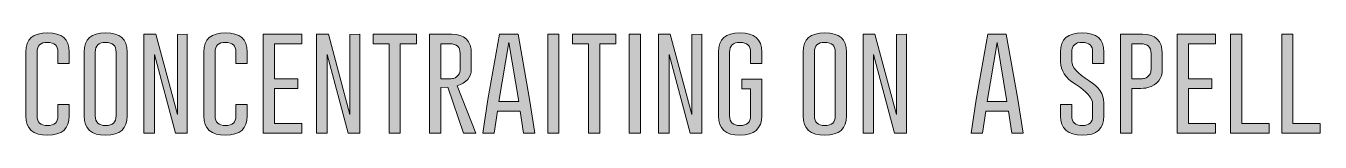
# Model space of a CAD drawing. Header units: inches. Extents: x 4.2 to 43.1, y -43.4 to -40.3.
import ezdxf

# ---------------------------------------------------------------- set-up
doc = ezdxf.new("R2010")
doc.units = ezdxf.units.IN
doc.header["$MEASUREMENT"] = 0
doc.layers.add('With Dials', color=7, linetype='Continuous')

# ---------------------------------------------------------------- blocks, each defined once
blk = doc.blocks.new('block 4')
at = {"layer": 'With Dials', "true_color": 0x231f20}
h = blk.add_hatch(color=250, dxfattribs=at)
h.dxf.hatch_style = 2
edge = h.paths.add_edge_path()
edge.add_spline(control_points=[(5.49, -42.787), (5.49, -43.174), (5.273, -43.368), (4.839, -43.369), (4.406, -43.369), (4.189, -43.175), (4.189, -42.787), (4.189, -42.787), (4.189, -40.864), (4.189, -40.864), (4.189, -40.477), (4.406, -40.284), (4.839, -40.284), (5.273, -40.284), (5.49, -40.477), (5.49, -40.864), (5.49, -40.864), (5.49, -41.209), (5.49, -41.209), (5.49, -41.209), (5.154, -41.209), (5.154, -41.209), (5.154, -41.209), (5.154, -40.864), (5.154, -40.864), (5.154, -40.671), (5.049, -40.574), (4.841, -40.573), (4.841, -40.573), (4.837, -40.573), (4.837, -40.573), (4.629, -40.573), (4.525, -40.67), (4.525, -40.864), (4.525, -40.864), (4.525, -42.787), (4.525, -42.787), (4.525, -42.981), (4.63, -43.078), (4.839, -43.078), (5.049, -43.078), (5.154, -42.981), (5.154, -42.787), (5.154, -42.787), (5.154, -42.442), (5.154, -42.442), (5.154, -42.442), (5.49, -42.442), (5.49, -42.442), (5.49, -42.442), (5.49, -42.787), (5.49, -42.787)], knot_values=[0, 0, 0, 0, 1, 1, 1, 2, 2, 2, 3, 3, 3, 4, 4, 4, 5, 5, 5, 6, 6, 6, 7, 7, 7, 8, 8, 8, 9, 9, 9, 10, 10, 10, 11, 11, 11, 12, 12, 12, 13, 13, 13, 14, 14, 14, 15, 15, 15, 16, 16, 16, 17, 17, 17, 17], degree=3, periodic=1)
h = blk.add_hatch(color=250, dxfattribs=at)
h.dxf.hatch_style = 2
edge = h.paths.add_edge_path()
edge.add_spline(control_points=[(7.24, -42.787), (7.24, -43.174), (7.023, -43.368), (6.589, -43.369), (6.156, -43.369), (5.94, -43.175), (5.94, -42.787), (5.94, -42.787), (5.94, -40.864), (5.94, -40.864), (5.94, -40.477), (6.156, -40.284), (6.589, -40.284), (7.023, -40.284), (7.24, -40.477), (7.24, -40.864), (7.24, -40.864), (7.24, -42.787), (7.24, -42.787)], knot_values=[0, 0, 0, 0, 1, 1, 1, 2, 2, 2, 3, 3, 3, 4, 4, 4, 5, 5, 5, 6, 6, 6, 6], degree=3, periodic=1)
edge = h.paths.add_edge_path()
edge.add_spline(control_points=[(6.904, -40.864), (6.904, -40.671), (6.8, -40.574), (6.591, -40.573), (6.591, -40.573), (6.588, -40.573), (6.588, -40.573), (6.38, -40.573), (6.276, -40.67), (6.276, -40.864), (6.276, -40.864), (6.276, -42.787), (6.276, -42.787), (6.276, -42.981), (6.38, -43.078), (6.589, -43.078), (6.799, -43.078), (6.904, -42.981), (6.904, -42.787), (6.904, -42.787), (6.904, -40.864), (6.904, -40.864)], knot_values=[0, 0, 0, 0, 1, 1, 1, 2, 2, 2, 3, 3, 3, 4, 4, 4, 5, 5, 5, 6, 6, 6, 7, 7, 7, 7], degree=3, periodic=1)
h = blk.add_hatch(color=250, dxfattribs=at)
h.dxf.hatch_style = 2
h.paths.add_polyline_path([(7.742, -40.327), (8.095, -40.327), (8.745, -42.749), (8.745, -40.334), (9.043, -40.329), (9.043, -43.31), (8.689, -43.31), (8.059, -40.94), (8.059, -43.31), (7.742, -43.31)])
h = blk.add_hatch(color=250, dxfattribs=at)
h.dxf.hatch_style = 2
edge = h.paths.add_edge_path()
edge.add_spline(control_points=[(10.845, -42.787), (10.845, -43.174), (10.628, -43.368), (10.194, -43.369), (9.761, -43.369), (9.544, -43.175), (9.544, -42.787), (9.544, -42.787), (9.544, -40.864), (9.544, -40.864), (9.544, -40.477), (9.761, -40.284), (10.194, -40.284), (10.628, -40.284), (10.845, -40.477), (10.845, -40.864), (10.845, -40.864), (10.845, -41.209), (10.845, -41.209), (10.845, -41.209), (10.509, -41.209), (10.509, -41.209), (10.509, -41.209), (10.509, -40.864), (10.509, -40.864), (10.509, -40.671), (10.404, -40.574), (10.195, -40.573), (10.195, -40.573), (10.192, -40.573), (10.192, -40.573), (9.984, -40.573), (9.88, -40.67), (9.88, -40.864), (9.88, -40.864), (9.88, -42.787), (9.88, -42.787), (9.88, -42.981), (9.985, -43.078), (10.194, -43.078), (10.404, -43.078), (10.509, -42.981), (10.509, -42.787), (10.509, -42.787), (10.509, -42.442), (10.509, -42.442), (10.509, -42.442), (10.845, -42.442), (10.845, -42.442), (10.845, -42.442), (10.845, -42.787), (10.845, -42.787)], knot_values=[0, 0, 0, 0, 1, 1, 1, 2, 2, 2, 3, 3, 3, 4, 4, 4, 5, 5, 5, 6, 6, 6, 7, 7, 7, 8, 8, 8, 9, 9, 9, 10, 10, 10, 11, 11, 11, 12, 12, 12, 13, 13, 13, 14, 14, 14, 15, 15, 15, 16, 16, 16, 17, 17, 17, 17], degree=3, periodic=1)
h = blk.add_hatch(color=250, dxfattribs=at)
h.dxf.hatch_style = 2
h.paths.add_polyline_path([(12.371, -41.674), (12.371, -41.963), (11.665, -41.963), (11.665, -43.021), (12.485, -43.021), (12.485, -43.31), (11.329, -43.31), (11.329, -40.327), (12.485, -40.327), (12.485, -40.616), (11.665, -40.616), (11.665, -41.674)])
h = blk.add_hatch(color=250, dxfattribs=at)
h.dxf.hatch_style = 2
h.paths.add_polyline_path([(12.935, -40.327), (13.288, -40.327), (13.937, -42.749), (13.937, -40.334), (14.235, -40.329), (14.235, -43.31), (13.882, -43.31), (13.252, -40.94), (13.252, -43.31), (12.935, -43.31)])
h = blk.add_hatch(color=250, dxfattribs=at)
h.dxf.hatch_style = 2
h.paths.add_polyline_path([(15.934, -40.327), (15.934, -40.616), (15.452, -40.616), (15.452, -43.31), (15.118, -43.31), (15.118, -40.616), (14.634, -40.616), (14.634, -40.327)])
h = blk.add_hatch(color=250, dxfattribs=at)
h.dxf.hatch_style = 2
edge = h.paths.add_edge_path()
edge.add_spline(control_points=[(16.332, -40.327), (16.332, -40.327), (16.994, -40.327), (16.994, -40.327), (17.39, -40.328), (17.588, -40.522), (17.588, -40.909), (17.588, -40.909), (17.588, -41.381), (17.588, -41.381), (17.588, -41.621), (17.445, -41.788), (17.159, -41.881), (17.159, -41.881), (17.726, -43.31), (17.726, -43.31), (17.726, -43.31), (17.354, -43.31), (17.354, -43.31), (17.354, -43.31), (16.885, -41.92), (16.885, -41.92), (16.885, -41.92), (16.668, -41.931), (16.668, -41.931), (16.668, -41.931), (16.668, -43.31), (16.668, -43.31), (16.668, -43.31), (16.332, -43.31), (16.332, -43.31), (16.332, -43.31), (16.332, -40.327), (16.332, -40.327)], knot_values=[0, 0, 0, 0, 1, 1, 1, 2, 2, 2, 3, 3, 3, 4, 4, 4, 5, 5, 5, 6, 6, 6, 7, 7, 7, 8, 8, 8, 9, 9, 9, 10, 10, 10, 11, 11, 11, 11], degree=3, periodic=1)
edge = h.paths.add_edge_path()
edge.add_spline(control_points=[(16.668, -40.616), (16.668, -40.616), (16.668, -41.674), (16.668, -41.674), (16.668, -41.674), (16.875, -41.674), (16.875, -41.674), (16.958, -41.674), (17.018, -41.668), (17.056, -41.657), (17.187, -41.608), (17.252, -41.517), (17.252, -41.381), (17.252, -41.381), (17.252, -40.909), (17.252, -40.909), (17.252, -40.714), (17.148, -40.616), (16.94, -40.616), (16.94, -40.616), (16.668, -40.616), (16.668, -40.616)], knot_values=[0, 0, 0, 0, 1, 1, 1, 2, 2, 2, 3, 3, 3, 4, 4, 4, 5, 5, 5, 6, 6, 6, 7, 7, 7, 7], degree=3, periodic=1)
h = blk.add_hatch(color=250, dxfattribs=at)
h.dxf.hatch_style = 2
h.paths.add_polyline_path([(19.342, -42.285), (19.499, -43.31), (19.158, -43.31), (19.058, -42.644), (18.376, -42.644), (18.274, -43.31), (17.935, -43.31), (18.088, -42.292), (18.439, -40.327), (18.992, -40.327)])
h.paths.add_polyline_path([(19.013, -42.354), (18.715, -40.58), (18.415, -42.354)])
h = blk.add_hatch(color=250, dxfattribs=at)
h.dxf.hatch_style = 2
h.paths.add_polyline_path([(19.888, -40.327), (20.224, -40.327), (20.224, -43.31), (19.888, -43.31)])
h = blk.add_hatch(color=250, dxfattribs=at)
h.dxf.hatch_style = 2
h.paths.add_polyline_path([(21.932, -40.327), (21.932, -40.616), (21.449, -40.616), (21.449, -43.31), (21.115, -43.31), (21.115, -40.616), (20.631, -40.616), (20.631, -40.327)])
h = blk.add_hatch(color=250, dxfattribs=at)
h.dxf.hatch_style = 2
h.paths.add_polyline_path([(22.339, -40.327), (22.674, -40.327), (22.674, -43.31), (22.339, -43.31)])
h = blk.add_hatch(color=250, dxfattribs=at)
h.dxf.hatch_style = 2
h.paths.add_polyline_path([(23.219, -40.327), (23.572, -40.327), (24.222, -42.749), (24.222, -40.334), (24.52, -40.329), (24.52, -43.31), (24.166, -43.31), (23.536, -40.94), (23.536, -43.31), (23.219, -43.31)])
h = blk.add_hatch(color=250, dxfattribs=at)
h.dxf.hatch_style = 2
edge = h.paths.add_edge_path()
edge.add_spline(control_points=[(26.322, -42.787), (26.322, -43.174), (26.105, -43.368), (25.671, -43.369), (25.238, -43.369), (25.021, -43.175), (25.021, -42.787), (25.021, -42.787), (25.021, -40.864), (25.021, -40.864), (25.021, -40.477), (25.238, -40.284), (25.671, -40.284), (26.105, -40.284), (26.322, -40.477), (26.322, -40.864), (26.322, -40.864), (26.322, -41.209), (26.322, -41.209), (26.322, -41.209), (25.986, -41.209), (25.986, -41.209), (25.986, -41.209), (25.986, -40.864), (25.986, -40.864), (25.986, -40.671), (25.881, -40.574), (25.672, -40.573), (25.672, -40.573), (25.669, -40.573), (25.669, -40.573), (25.461, -40.573), (25.357, -40.67), (25.357, -40.864), (25.357, -40.864), (25.357, -42.787), (25.357, -42.787), (25.357, -42.981), (25.462, -43.078), (25.671, -43.078), (25.881, -43.078), (25.986, -42.981), (25.986, -42.787), (25.986, -42.787), (25.986, -41.972), (25.986, -41.972), (25.986, -41.972), (25.726, -41.972), (25.726, -41.972), (25.726, -41.972), (25.726, -41.681), (25.726, -41.681), (25.726, -41.681), (26.322, -41.681), (26.322, -41.681), (26.322, -41.681), (26.322, -42.787), (26.322, -42.787)], knot_values=[0, 0, 0, 0, 1, 1, 1, 2, 2, 2, 3, 3, 3, 4, 4, 4, 5, 5, 5, 6, 6, 6, 7, 7, 7, 8, 8, 8, 9, 9, 9, 10, 10, 10, 11, 11, 11, 12, 12, 12, 13, 13, 13, 14, 14, 14, 15, 15, 15, 16, 16, 16, 17, 17, 17, 18, 18, 18, 19, 19, 19, 19], degree=3, periodic=1)
h = blk.add_hatch(color=250, dxfattribs=at)
h.dxf.hatch_style = 2
edge = h.paths.add_edge_path()
edge.add_spline(control_points=[(28.872, -42.787), (28.872, -43.174), (28.655, -43.368), (28.221, -43.369), (27.788, -43.369), (27.571, -43.175), (27.571, -42.787), (27.571, -42.787), (27.571, -40.864), (27.571, -40.864), (27.571, -40.477), (27.788, -40.284), (28.221, -40.284), (28.655, -40.284), (28.872, -40.477), (28.872, -40.864), (28.872, -40.864), (28.872, -42.787), (28.872, -42.787)], knot_values=[0, 0, 0, 0, 1, 1, 1, 2, 2, 2, 3, 3, 3, 4, 4, 4, 5, 5, 5, 6, 6, 6, 6], degree=3, periodic=1)
edge = h.paths.add_edge_path()
edge.add_spline(control_points=[(28.536, -40.864), (28.536, -40.671), (28.431, -40.574), (28.222, -40.573), (28.222, -40.573), (28.219, -40.573), (28.219, -40.573), (28.011, -40.573), (27.907, -40.67), (27.907, -40.864), (27.907, -40.864), (27.907, -42.787), (27.907, -42.787), (27.907, -42.981), (28.012, -43.078), (28.221, -43.078), (28.431, -43.078), (28.536, -42.981), (28.536, -42.787), (28.536, -42.787), (28.536, -40.864), (28.536, -40.864)], knot_values=[0, 0, 0, 0, 1, 1, 1, 2, 2, 2, 3, 3, 3, 4, 4, 4, 5, 5, 5, 6, 6, 6, 7, 7, 7, 7], degree=3, periodic=1)
h = blk.add_hatch(color=250, dxfattribs=at)
h.dxf.hatch_style = 2
h.paths.add_polyline_path([(29.373, -40.327), (29.727, -40.327), (30.376, -42.749), (30.376, -40.334), (30.674, -40.329), (30.674, -43.31), (30.321, -43.31), (29.69, -40.94), (29.69, -43.31), (29.373, -43.31)])
h = blk.add_hatch(color=250, dxfattribs=at)
h.dxf.hatch_style = 2
h.paths.add_polyline_path([(34.027, -42.285), (34.184, -43.31), (33.843, -43.31), (33.743, -42.644), (33.061, -42.644), (32.959, -43.31), (32.62, -43.31), (32.773, -42.292), (33.124, -40.327), (33.677, -40.327)])
h.paths.add_polyline_path([(33.698, -42.354), (33.4, -40.58), (33.1, -42.354)])
h = blk.add_hatch(color=250, dxfattribs=at)
h.dxf.hatch_style = 2
edge = h.paths.add_edge_path()
edge.add_spline(control_points=[(35.313, -40.864), (35.313, -40.477), (35.529, -40.284), (35.962, -40.284), (36.396, -40.284), (36.613, -40.477), (36.613, -40.864), (36.613, -40.864), (36.613, -41.209), (36.613, -41.209), (36.613, -41.209), (36.277, -41.209), (36.277, -41.209), (36.277, -41.209), (36.277, -40.864), (36.277, -40.864), (36.277, -40.671), (36.173, -40.574), (35.964, -40.573), (35.964, -40.573), (35.96, -40.573), (35.96, -40.573), (35.753, -40.573), (35.649, -40.67), (35.649, -40.864), (35.649, -40.864), (35.649, -41.15), (35.649, -41.15), (35.649, -41.316), (35.822, -41.508), (36.169, -41.727), (36.465, -41.913), (36.613, -42.135), (36.613, -42.391), (36.613, -42.391), (36.613, -42.787), (36.613, -42.787), (36.613, -43.175), (36.397, -43.369), (35.964, -43.369), (35.53, -43.368), (35.313, -43.174), (35.313, -42.787), (35.313, -42.787), (35.313, -42.442), (35.313, -42.442), (35.313, -42.442), (35.649, -42.442), (35.649, -42.442), (35.649, -42.442), (35.649, -42.787), (35.649, -42.787), (35.649, -42.981), (35.754, -43.078), (35.964, -43.078), (36.173, -43.078), (36.277, -42.981), (36.277, -42.787), (36.277, -42.787), (36.277, -42.428), (36.277, -42.428), (36.277, -42.25), (36.104, -42.052), (35.757, -41.834), (35.461, -41.647), (35.313, -41.422), (35.313, -41.159), (35.313, -41.159), (35.313, -40.864), (35.313, -40.864)], knot_values=[0, 0, 0, 0, 1, 1, 1, 2, 2, 2, 3, 3, 3, 4, 4, 4, 5, 5, 5, 6, 6, 6, 7, 7, 7, 8, 8, 8, 9, 9, 9, 10, 10, 10, 11, 11, 11, 12, 12, 12, 13, 13, 13, 14, 14, 14, 15, 15, 15, 16, 16, 16, 17, 17, 17, 18, 18, 18, 19, 19, 19, 20, 20, 20, 21, 21, 21, 22, 22, 22, 23, 23, 23, 23], degree=3, periodic=1)
h = blk.add_hatch(color=250, dxfattribs=at)
h.dxf.hatch_style = 2
edge = h.paths.add_edge_path()
edge.add_spline(control_points=[(37.115, -40.327), (37.115, -40.327), (37.776, -40.327), (37.776, -40.327), (38.173, -40.328), (38.371, -40.522), (38.371, -40.909), (38.371, -40.909), (38.371, -41.381), (38.371, -41.381), (38.371, -41.667), (38.227, -41.851), (37.94, -41.934), (37.87, -41.954), (37.765, -41.963), (37.625, -41.963), (37.625, -41.963), (37.451, -41.963), (37.451, -41.963), (37.451, -41.963), (37.451, -43.31), (37.451, -43.31), (37.451, -43.31), (37.115, -43.31), (37.115, -43.31), (37.115, -43.31), (37.115, -40.327), (37.115, -40.327)], knot_values=[0, 0, 0, 0, 1, 1, 1, 2, 2, 2, 3, 3, 3, 4, 4, 4, 5, 5, 5, 6, 6, 6, 7, 7, 7, 8, 8, 8, 9, 9, 9, 9], degree=3, periodic=1)
edge = h.paths.add_edge_path()
edge.add_spline(control_points=[(37.451, -40.616), (37.451, -40.616), (37.451, -41.674), (37.451, -41.674), (37.451, -41.674), (37.657, -41.674), (37.657, -41.674), (37.74, -41.674), (37.8, -41.668), (37.838, -41.657), (37.969, -41.608), (38.035, -41.517), (38.035, -41.381), (38.035, -41.381), (38.035, -40.909), (38.035, -40.909), (38.035, -40.714), (37.931, -40.616), (37.723, -40.616), (37.723, -40.616), (37.451, -40.616), (37.451, -40.616)], knot_values=[0, 0, 0, 0, 1, 1, 1, 2, 2, 2, 3, 3, 3, 4, 4, 4, 5, 5, 5, 6, 6, 6, 7, 7, 7, 7], degree=3, periodic=1)
h = blk.add_hatch(color=250, dxfattribs=at)
h.dxf.hatch_style = 2
h.paths.add_polyline_path([(39.863, -41.674), (39.863, -41.963), (39.156, -41.963), (39.156, -43.021), (39.976, -43.021), (39.976, -43.31), (38.821, -43.31), (38.821, -40.327), (39.976, -40.327), (39.976, -40.616), (39.156, -40.616), (39.156, -41.674)])
h = blk.add_hatch(color=250, dxfattribs=at)
h.dxf.hatch_style = 2
h.paths.add_polyline_path([(40.426, -43.31), (40.426, -40.327), (40.762, -40.327), (40.762, -43.021), (41.582, -43.021), (41.582, -43.31)])
h = blk.add_hatch(color=250, dxfattribs=at)
h.dxf.hatch_style = 2
h.paths.add_polyline_path([(41.963, -43.31), (41.963, -40.327), (42.299, -40.327), (42.299, -43.021), (43.119, -43.021), (43.119, -43.31)])
at = {"layer": 'With Dials', "lineweight": 0}
for points in [[(7.742, -40.327), (8.095, -40.327), (8.745, -42.749), (8.745, -40.334), (9.043, -40.329), (9.043, -43.31), (8.689, -43.31), (8.059, -40.94), (8.059, -43.31), (7.742, -43.31), (7.742, -40.327)], [(12.371, -41.674), (12.371, -41.963), (11.665, -41.963), (11.665, -43.021), (12.485, -43.021), (12.485, -43.31), (11.329, -43.31), (11.329, -40.327), (12.485, -40.327), (12.485, -40.616), (11.665, -40.616), (11.665, -41.674), (12.371, -41.674)], [(12.935, -40.327), (13.288, -40.327), (13.937, -42.749), (13.937, -40.334), (14.235, -40.329), (14.235, -43.31), (13.882, -43.31), (13.252, -40.94), (13.252, -43.31), (12.935, -43.31), (12.935, -40.327)], [(15.934, -40.327), (15.934, -40.616), (15.452, -40.616), (15.452, -43.31), (15.118, -43.31), (15.118, -40.616), (14.634, -40.616), (14.634, -40.327), (15.934, -40.327)], [(19.342, -42.285), (19.499, -43.31), (19.158, -43.31), (19.058, -42.644), (18.376, -42.644), (18.274, -43.31), (17.935, -43.31), (18.088, -42.292), (18.439, -40.327), (18.992, -40.327), (19.342, -42.285)], [(19.888, -40.327), (20.224, -40.327), (20.224, -43.31), (19.888, -43.31), (19.888, -40.327)], [(21.932, -40.327), (21.932, -40.616), (21.449, -40.616), (21.449, -43.31), (21.115, -43.31), (21.115, -40.616), (20.631, -40.616), (20.631, -40.327), (21.932, -40.327)], [(22.339, -40.327), (22.674, -40.327), (22.674, -43.31), (22.339, -43.31), (22.339, -40.327)], [(23.219, -40.327), (23.572, -40.327), (24.222, -42.749), (24.222, -40.334), (24.52, -40.329), (24.52, -43.31), (24.166, -43.31), (23.536, -40.94), (23.536, -43.31), (23.219, -43.31), (23.219, -40.327)], [(29.373, -40.327), (29.727, -40.327), (30.376, -42.749), (30.376, -40.334), (30.674, -40.329), (30.674, -43.31), (30.321, -43.31), (29.69, -40.94), (29.69, -43.31), (29.373, -43.31), (29.373, -40.327)], [(34.027, -42.285), (34.184, -43.31), (33.843, -43.31), (33.743, -42.644), (33.061, -42.644), (32.959, -43.31), (32.62, -43.31), (32.773, -42.292), (33.124, -40.327), (33.677, -40.327), (34.027, -42.285)], [(39.863, -41.674), (39.863, -41.963), (39.156, -41.963), (39.156, -43.021), (39.976, -43.021), (39.976, -43.31), (38.821, -43.31), (38.821, -40.327), (39.976, -40.327), (39.976, -40.616), (39.156, -40.616), (39.156, -41.674), (39.863, -41.674)], [(40.426, -43.31), (40.426, -40.327), (40.762, -40.327), (40.762, -43.021), (41.582, -43.021), (41.582, -43.31), (40.426, -43.31)], [(41.963, -43.31), (41.963, -40.327), (42.299, -40.327), (42.299, -43.021), (43.119, -43.021), (43.119, -43.31), (41.963, -43.31)], [(19.013, -42.354), (18.715, -40.58), (18.415, -42.354), (19.013, -42.354)], [(33.698, -42.354), (33.4, -40.58), (33.1, -42.354), (33.698, -42.354)]]:
    blk.add_lwpolyline(points, dxfattribs=at)
for points, knots in [([(5.49, -42.787), (5.49, -43.174), (5.273, -43.368), (4.839, -43.369), (4.406, -43.369), (4.189, -43.175), (4.189, -42.787), (4.189, -42.787), (4.189, -40.864), (4.189, -40.864), (4.189, -40.477), (4.406, -40.284), (4.839, -40.284), (5.273, -40.284), (5.49, -40.477), (5.49, -40.864), (5.49, -40.864), (5.49, -41.209), (5.49, -41.209), (5.49, -41.209), (5.154, -41.209), (5.154, -41.209), (5.154, -41.209), (5.154, -40.864), (5.154, -40.864), (5.154, -40.671), (5.049, -40.574), (4.841, -40.573), (4.841, -40.573), (4.837, -40.573), (4.837, -40.573), (4.629, -40.573), (4.525, -40.67), (4.525, -40.864), (4.525, -40.864), (4.525, -42.787), (4.525, -42.787), (4.525, -42.981), (4.63, -43.078), (4.839, -43.078), (5.049, -43.078), (5.154, -42.981), (5.154, -42.787), (5.154, -42.787), (5.154, -42.442), (5.154, -42.442), (5.154, -42.442), (5.49, -42.442), (5.49, -42.442), (5.49, -42.442), (5.49, -42.787), (5.49, -42.787)], [0, 0, 0, 0, 1, 1, 1, 2, 2, 2, 3, 3, 3, 4, 4, 4, 5, 5, 5, 6, 6, 6, 7, 7, 7, 8, 8, 8, 9, 9, 9, 10, 10, 10, 11, 11, 11, 12, 12, 12, 13, 13, 13, 14, 14, 14, 15, 15, 15, 16, 16, 16, 17, 17, 17, 17]), ([(7.24, -42.787), (7.24, -43.174), (7.023, -43.368), (6.589, -43.369), (6.156, -43.369), (5.94, -43.175), (5.94, -42.787), (5.94, -42.787), (5.94, -40.864), (5.94, -40.864), (5.94, -40.477), (6.156, -40.284), (6.589, -40.284), (7.023, -40.284), (7.24, -40.477), (7.24, -40.864), (7.24, -40.864), (7.24, -42.787), (7.24, -42.787)], [0, 0, 0, 0, 1, 1, 1, 2, 2, 2, 3, 3, 3, 4, 4, 4, 5, 5, 5, 6, 6, 6, 6]), ([(10.845, -42.787), (10.845, -43.174), (10.628, -43.368), (10.194, -43.369), (9.761, -43.369), (9.544, -43.175), (9.544, -42.787), (9.544, -42.787), (9.544, -40.864), (9.544, -40.864), (9.544, -40.477), (9.761, -40.284), (10.194, -40.284), (10.628, -40.284), (10.845, -40.477), (10.845, -40.864), (10.845, -40.864), (10.845, -41.209), (10.845, -41.209), (10.845, -41.209), (10.509, -41.209), (10.509, -41.209), (10.509, -41.209), (10.509, -40.864), (10.509, -40.864), (10.509, -40.671), (10.404, -40.574), (10.195, -40.573), (10.195, -40.573), (10.192, -40.573), (10.192, -40.573), (9.984, -40.573), (9.88, -40.67), (9.88, -40.864), (9.88, -40.864), (9.88, -42.787), (9.88, -42.787), (9.88, -42.981), (9.985, -43.078), (10.194, -43.078), (10.404, -43.078), (10.509, -42.981), (10.509, -42.787), (10.509, -42.787), (10.509, -42.442), (10.509, -42.442), (10.509, -42.442), (10.845, -42.442), (10.845, -42.442), (10.845, -42.442), (10.845, -42.787), (10.845, -42.787)], [0, 0, 0, 0, 1, 1, 1, 2, 2, 2, 3, 3, 3, 4, 4, 4, 5, 5, 5, 6, 6, 6, 7, 7, 7, 8, 8, 8, 9, 9, 9, 10, 10, 10, 11, 11, 11, 12, 12, 12, 13, 13, 13, 14, 14, 14, 15, 15, 15, 16, 16, 16, 17, 17, 17, 17]), ([(16.332, -40.327), (16.332, -40.327), (16.994, -40.327), (16.994, -40.327), (17.39, -40.328), (17.588, -40.522), (17.588, -40.909), (17.588, -40.909), (17.588, -41.381), (17.588, -41.381), (17.588, -41.621), (17.445, -41.788), (17.159, -41.881), (17.159, -41.881), (17.726, -43.31), (17.726, -43.31), (17.726, -43.31), (17.354, -43.31), (17.354, -43.31), (17.354, -43.31), (16.885, -41.92), (16.885, -41.92), (16.885, -41.92), (16.668, -41.931), (16.668, -41.931), (16.668, -41.931), (16.668, -43.31), (16.668, -43.31), (16.668, -43.31), (16.332, -43.31), (16.332, -43.31), (16.332, -43.31), (16.332, -40.327), (16.332, -40.327)], [0, 0, 0, 0, 1, 1, 1, 2, 2, 2, 3, 3, 3, 4, 4, 4, 5, 5, 5, 6, 6, 6, 7, 7, 7, 8, 8, 8, 9, 9, 9, 10, 10, 10, 11, 11, 11, 11]), ([(26.322, -42.787), (26.322, -43.174), (26.105, -43.368), (25.671, -43.369), (25.238, -43.369), (25.021, -43.175), (25.021, -42.787), (25.021, -42.787), (25.021, -40.864), (25.021, -40.864), (25.021, -40.477), (25.238, -40.284), (25.671, -40.284), (26.105, -40.284), (26.322, -40.477), (26.322, -40.864), (26.322, -40.864), (26.322, -41.209), (26.322, -41.209), (26.322, -41.209), (25.986, -41.209), (25.986, -41.209), (25.986, -41.209), (25.986, -40.864), (25.986, -40.864), (25.986, -40.671), (25.881, -40.574), (25.672, -40.573), (25.672, -40.573), (25.669, -40.573), (25.669, -40.573), (25.461, -40.573), (25.357, -40.67), (25.357, -40.864), (25.357, -40.864), (25.357, -42.787), (25.357, -42.787), (25.357, -42.981), (25.462, -43.078), (25.671, -43.078), (25.881, -43.078), (25.986, -42.981), (25.986, -42.787), (25.986, -42.787), (25.986, -41.972), (25.986, -41.972), (25.986, -41.972), (25.726, -41.972), (25.726, -41.972), (25.726, -41.972), (25.726, -41.681), (25.726, -41.681), (25.726, -41.681), (26.322, -41.681), (26.322, -41.681), (26.322, -41.681), (26.322, -42.787), (26.322, -42.787)], [0, 0, 0, 0, 1, 1, 1, 2, 2, 2, 3, 3, 3, 4, 4, 4, 5, 5, 5, 6, 6, 6, 7, 7, 7, 8, 8, 8, 9, 9, 9, 10, 10, 10, 11, 11, 11, 12, 12, 12, 13, 13, 13, 14, 14, 14, 15, 15, 15, 16, 16, 16, 17, 17, 17, 18, 18, 18, 19, 19, 19, 19]), ([(28.872, -42.787), (28.872, -43.174), (28.655, -43.368), (28.221, -43.369), (27.788, -43.369), (27.571, -43.175), (27.571, -42.787), (27.571, -42.787), (27.571, -40.864), (27.571, -40.864), (27.571, -40.477), (27.788, -40.284), (28.221, -40.284), (28.655, -40.284), (28.872, -40.477), (28.872, -40.864), (28.872, -40.864), (28.872, -42.787), (28.872, -42.787)], [0, 0, 0, 0, 1, 1, 1, 2, 2, 2, 3, 3, 3, 4, 4, 4, 5, 5, 5, 6, 6, 6, 6]), ([(35.313, -40.864), (35.313, -40.477), (35.529, -40.284), (35.962, -40.284), (36.396, -40.284), (36.613, -40.477), (36.613, -40.864), (36.613, -40.864), (36.613, -41.209), (36.613, -41.209), (36.613, -41.209), (36.277, -41.209), (36.277, -41.209), (36.277, -41.209), (36.277, -40.864), (36.277, -40.864), (36.277, -40.671), (36.173, -40.574), (35.964, -40.573), (35.964, -40.573), (35.96, -40.573), (35.96, -40.573), (35.753, -40.573), (35.649, -40.67), (35.649, -40.864), (35.649, -40.864), (35.649, -41.15), (35.649, -41.15), (35.649, -41.316), (35.822, -41.508), (36.169, -41.727), (36.465, -41.913), (36.613, -42.135), (36.613, -42.391), (36.613, -42.391), (36.613, -42.787), (36.613, -42.787), (36.613, -43.175), (36.397, -43.369), (35.964, -43.369), (35.53, -43.368), (35.313, -43.174), (35.313, -42.787), (35.313, -42.787), (35.313, -42.442), (35.313, -42.442), (35.313, -42.442), (35.649, -42.442), (35.649, -42.442), (35.649, -42.442), (35.649, -42.787), (35.649, -42.787), (35.649, -42.981), (35.754, -43.078), (35.964, -43.078), (36.173, -43.078), (36.277, -42.981), (36.277, -42.787), (36.277, -42.787), (36.277, -42.428), (36.277, -42.428), (36.277, -42.25), (36.104, -42.052), (35.757, -41.834), (35.461, -41.647), (35.313, -41.422), (35.313, -41.159), (35.313, -41.159), (35.313, -40.864), (35.313, -40.864)], [0, 0, 0, 0, 1, 1, 1, 2, 2, 2, 3, 3, 3, 4, 4, 4, 5, 5, 5, 6, 6, 6, 7, 7, 7, 8, 8, 8, 9, 9, 9, 10, 10, 10, 11, 11, 11, 12, 12, 12, 13, 13, 13, 14, 14, 14, 15, 15, 15, 16, 16, 16, 17, 17, 17, 18, 18, 18, 19, 19, 19, 20, 20, 20, 21, 21, 21, 22, 22, 22, 23, 23, 23, 23]), ([(37.115, -40.327), (37.115, -40.327), (37.776, -40.327), (37.776, -40.327), (38.173, -40.328), (38.371, -40.522), (38.371, -40.909), (38.371, -40.909), (38.371, -41.381), (38.371, -41.381), (38.371, -41.667), (38.227, -41.851), (37.94, -41.934), (37.87, -41.954), (37.765, -41.963), (37.625, -41.963), (37.625, -41.963), (37.451, -41.963), (37.451, -41.963), (37.451, -41.963), (37.451, -43.31), (37.451, -43.31), (37.451, -43.31), (37.115, -43.31), (37.115, -43.31), (37.115, -43.31), (37.115, -40.327), (37.115, -40.327)], [0, 0, 0, 0, 1, 1, 1, 2, 2, 2, 3, 3, 3, 4, 4, 4, 5, 5, 5, 6, 6, 6, 7, 7, 7, 8, 8, 8, 9, 9, 9, 9]), ([(6.904, -40.864), (6.904, -40.671), (6.8, -40.574), (6.591, -40.573), (6.591, -40.573), (6.588, -40.573), (6.588, -40.573), (6.38, -40.573), (6.276, -40.67), (6.276, -40.864), (6.276, -40.864), (6.276, -42.787), (6.276, -42.787), (6.276, -42.981), (6.38, -43.078), (6.589, -43.078), (6.799, -43.078), (6.904, -42.981), (6.904, -42.787), (6.904, -42.787), (6.904, -40.864), (6.904, -40.864)], [0, 0, 0, 0, 1, 1, 1, 2, 2, 2, 3, 3, 3, 4, 4, 4, 5, 5, 5, 6, 6, 6, 7, 7, 7, 7]), ([(16.668, -40.616), (16.668, -40.616), (16.668, -41.674), (16.668, -41.674), (16.668, -41.674), (16.875, -41.674), (16.875, -41.674), (16.958, -41.674), (17.018, -41.668), (17.056, -41.657), (17.187, -41.608), (17.252, -41.517), (17.252, -41.381), (17.252, -41.381), (17.252, -40.909), (17.252, -40.909), (17.252, -40.714), (17.148, -40.616), (16.94, -40.616), (16.94, -40.616), (16.668, -40.616), (16.668, -40.616)], [0, 0, 0, 0, 1, 1, 1, 2, 2, 2, 3, 3, 3, 4, 4, 4, 5, 5, 5, 6, 6, 6, 7, 7, 7, 7]), ([(28.536, -40.864), (28.536, -40.671), (28.431, -40.574), (28.222, -40.573), (28.222, -40.573), (28.219, -40.573), (28.219, -40.573), (28.011, -40.573), (27.907, -40.67), (27.907, -40.864), (27.907, -40.864), (27.907, -42.787), (27.907, -42.787), (27.907, -42.981), (28.012, -43.078), (28.221, -43.078), (28.431, -43.078), (28.536, -42.981), (28.536, -42.787), (28.536, -42.787), (28.536, -40.864), (28.536, -40.864)], [0, 0, 0, 0, 1, 1, 1, 2, 2, 2, 3, 3, 3, 4, 4, 4, 5, 5, 5, 6, 6, 6, 7, 7, 7, 7]), ([(37.451, -40.616), (37.451, -40.616), (37.451, -41.674), (37.451, -41.674), (37.451, -41.674), (37.657, -41.674), (37.657, -41.674), (37.74, -41.674), (37.8, -41.668), (37.838, -41.657), (37.969, -41.608), (38.035, -41.517), (38.035, -41.381), (38.035, -41.381), (38.035, -40.909), (38.035, -40.909), (38.035, -40.714), (37.931, -40.616), (37.723, -40.616), (37.723, -40.616), (37.451, -40.616), (37.451, -40.616)], [0, 0, 0, 0, 1, 1, 1, 2, 2, 2, 3, 3, 3, 4, 4, 4, 5, 5, 5, 6, 6, 6, 7, 7, 7, 7])]:
    blk.add_open_spline(points, degree=3, knots=knots, dxfattribs=at)
blk = doc.blocks.new('block 3')
at = {"layer": 'With Dials'}
blk.add_blockref('block 4', (0, 0), dxfattribs=at)
blk = doc.blocks.new('block 2')
at = {"layer": 'With Dials'}
blk.add_blockref('block 3', (0, 0), dxfattribs=at)

msp = doc.modelspace()

# ---------------------------------------------------------------- block references
at = {"layer": 'With Dials'}
msp.add_blockref('block 2', (0, 0), dxfattribs=at)

doc.saveas('drawing.dxf')
